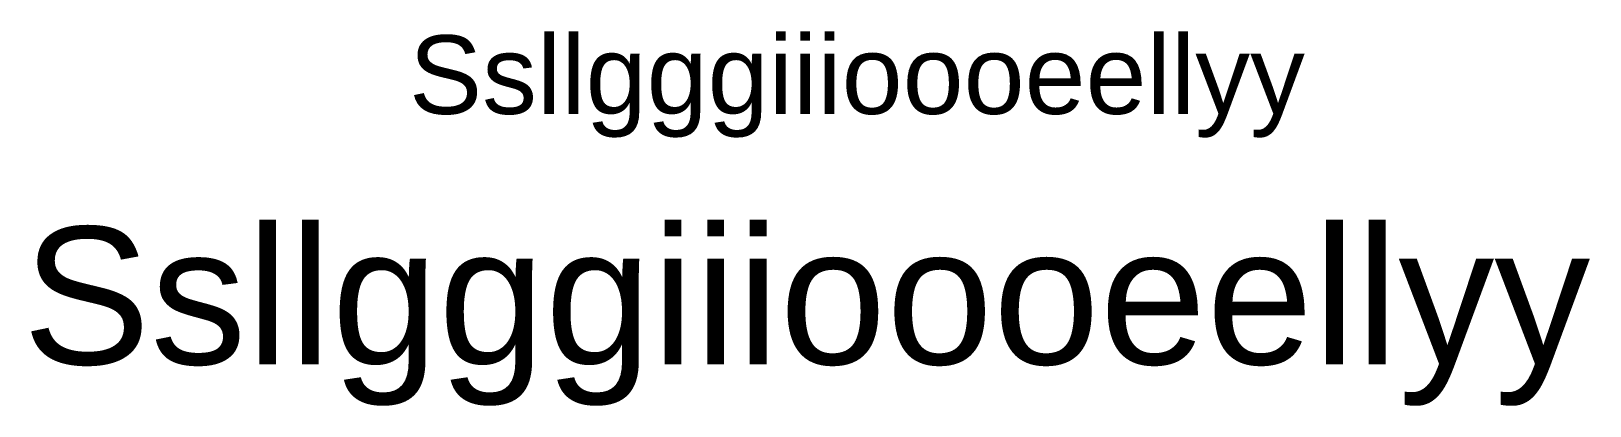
# Model space of a CAD drawing. Header units: millimetres. Extents: x -20 to 20.4, y -4.8 to 4.9.
import ezdxf

# ---------------------------------------------------------------- set-up
doc = ezdxf.new("R2010")
doc.units = ezdxf.units.MM
doc.layers.add('3. Cut (Vector)', color=1, linetype='Continuous', lineweight=5, true_color=0xff0000)
doc.styles.add('textstyle28', font='')
doc.styles.add('textstyle29', font='')
doc.styles.get('textstyle28').set_extended_font_data('Arial')
doc.styles.get('textstyle29').set_extended_font_data('Arial')

msp = doc.modelspace()

# ---------------------------------------------------------------- texts
at = {"layer": '3. Cut (Vector)', "color": 250, "true_color": 0x333333}
for height, style, p in [(2.03198, 'textstyle29', (-10.206, 2.728)), (3.55594, 'textstyle28', (-20.213, -3.749))]:
    msp.add_text('Ssllgggiiioooeellyy', height=height, dxfattribs=dict(at, style=style)).set_placement(p)

doc.saveas('drawing.dxf')
